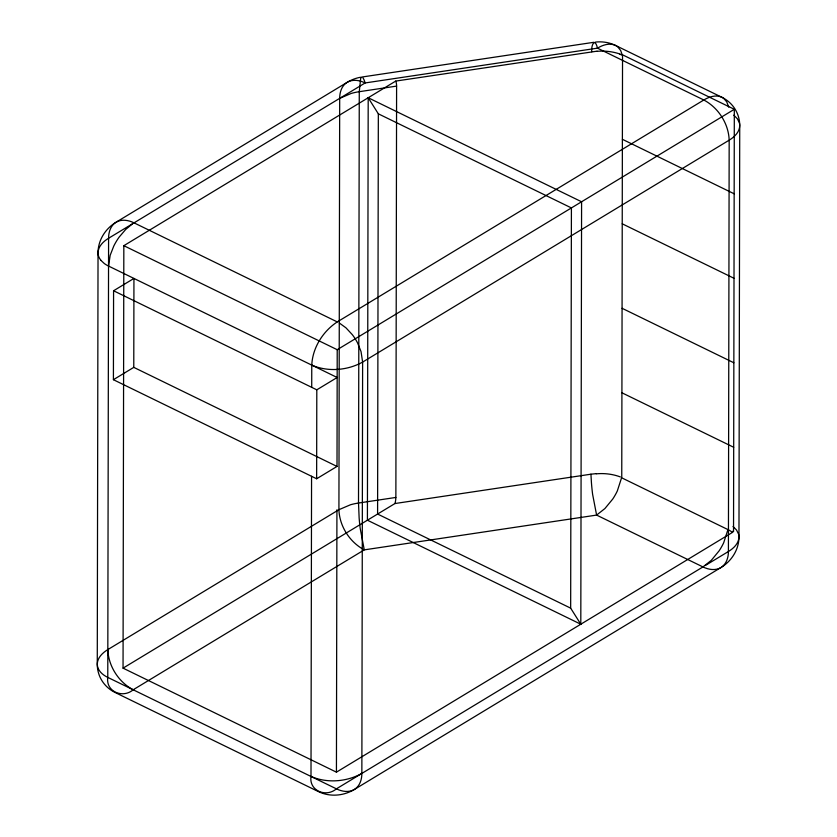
<?xml version="1.0" encoding="UTF-8"?>
<svg xmlns="http://www.w3.org/2000/svg" width="837" height="837" viewBox="0 0 837 837"><rect width="100%" height="100%" fill="white"/><g stroke="black" fill="none" stroke-linecap="round" stroke-linejoin="round"><path stroke-width="1.26" d="M597.022 51.172L395.734 81.084L123.834 245.691L123.049 668.146L394.949 503.539A26.334 24.221 -25.3 0 0 395.87 497.44L396.602 86.106L359.272 91.693A58.276 53.599 -25.3 0 0 351.247 93.43L339.686 98.358L108.59 238.263C103.411 241.391 98.159 246.308 98.034 252.784L97.27 664.128C97.291 670.343 102.564 674.925 107.774 677.395L336.401 788.841C341.894 791.561 348.872 792.765 354.386 789.458L720.939 567.549A36.483 33.553 -25.3 0 0 738.966 536.998L739.73 125.655A12.388 11.394 -25.3 0 0 739.364 122.83L737.376 118.77L733.798 115.171M113.413 379.705L113.581 290.763L133.941 278.439L133.774 367.37L113.413 379.705L316.637 478.764L337.008 466.439L337.217 349.709L733.275 109.929M115.527 222.579C110.463 225.99 108.548 232.414 108.59 238.263L107.774 677.395C105.629 691.791 122.997 698.675 133.177 689.772L364.273 549.867L596.603 515.09L604.91 508.551L612.715 499.082A62.911 57.868 -25.3 0 0 617.34 490.911L621.588 477.76L727.939 529.591L723.691 542.753A62.911 57.868 -25.3 0 1 719.067 550.913L711.262 560.382L702.954 566.931L336.401 788.841C326.231 797.734 308.853 790.86 310.998 776.454L311.563 476.284M311.72 387.353L311.762 365.12C312.567 347.784 322.883 331.337 337.269 321.91L703.823 100.001C709.075 96.83 715.886 94.487 721.808 97.249A12.293 11.31 -25.3 0 1 723.712 98.421L726.715 101.821L728.724 107.136M316.637 478.764L316.804 389.822L337.165 377.497L108.538 266.051A29.839 27.443 -25.3 0 1 104.301 263.529L101.036 260.485M123.049 668.146L336.432 772.164L336.924 509.817M354.919 789.113C359.983 785.692 361.898 779.268 361.856 773.43L362.62 362.086L361.05 351.645L357.587 342.971A62.932 57.889 -25.3 0 0 352.335 334.685L345.943 327.811L339.267 322.967M368.196 97.751L367.412 520.206L580.805 624.224L581.589 201.769L368.196 97.751L378.334 113.822L571.409 207.932L570.667 608.154L580.805 624.224M378.334 113.822L377.592 514.044L570.667 608.154M621.755 477.278L622.54 54.813L734.321 109.302L733.536 531.757L732.626 531.317M108.538 266.051L110.181 255.285L113.769 246.078A62.911 57.868 -25.3 0 1 119.168 237.08L125.696 229.443L132.455 223.866M591.728 51.737C591.068 44.916 594.981 37.246 597.472 48.159L703.823 100.001C718.397 107.711 728.619 123.656 729.173 140.177L728.41 551.52C728.452 557.358 726.537 563.782 721.473 567.204M346.623 82.675C341.569 86.085 339.644 92.509 339.686 98.358L338.922 509.691C339.477 526.222 349.699 542.156 364.273 549.867L360.172 528.262A272.548 250.692 -25.3 0 1 359.136 517.925L358.508 503.037L359.272 91.693L360.674 78.259L361.741 77.056L594.071 42.268M395.838 497.45L358.508 503.037A58.276 53.599 -25.3 0 0 350.483 504.763L338.922 509.691L107.827 649.596C102.648 652.734 97.406 657.652 97.27 664.128A36.483 33.553 -25.3 0 0 115.192 692.534L318.416 791.593A36.483 33.553 -25.3 0 0 354.386 789.458M98.034 252.784A36.483 33.553 -25.3 0 1 116.061 222.234L347.167 82.329C352.67 79.013 359.659 80.216 365.141 82.947L597.472 48.159C602.724 44.989 609.545 42.645 615.457 45.407L721.808 97.249A36.483 33.553 -25.3 0 1 739.73 125.655C739.605 132.131 734.352 137.038 729.173 140.177L362.62 362.086C347.365 370.561 327.863 372.109 311.762 365.12M340.607 97.793L365.141 82.947A37.257 34.265 -25.3 0 0 363.969 79.651L363.017 77.925M336.432 772.164L732.49 532.384A28.74 26.439 -25.3 0 0 727.928 529.612M705.413 565.435L728.41 551.52C733.589 548.381 738.83 543.475 738.966 536.998A12.409 11.415 -25.3 0 0 738.569 534.079L736.529 530.009L733.034 526.515M361.856 773.43C346.602 781.904 327.1 783.442 310.998 776.454M116.061 222.234C121.574 218.917 128.553 220.121 134.046 222.851L337.269 321.91M720.939 567.549C715.426 570.855 708.447 569.652 702.954 566.931L596.603 515.09L592.606 494.28A271.68 249.897 -25.3 0 1 591.414 482.415L590.943 474.202L596.237 473.627M394.949 503.539L590.943 474.202M619.903 54.217L622.372 55.294L620.688 50.555L617.873 46.998A12.388 11.394 -25.3 0 0 615.457 45.407A36.483 33.553 -25.3 0 0 595.494 42.091M622.383 139.308L734.164 193.797M622.226 223.803L734.007 278.282M622.069 308.288L733.85 362.777M621.912 392.783L733.693 447.272M123.834 245.691L337.217 349.709M113.581 290.763L316.804 389.822M133.774 367.37L337.008 466.439M133.177 689.772C118.603 682.061 108.381 666.126 107.827 649.596M395.765 81.063A15.851 14.574 -25.3 0 1 396.571 86.106M347.167 82.329A36.483 33.553 -25.3 0 1 360.611 77.234M101.099 260.433A14.103 12.973 -25.3 0 1 97.919 252.795M597.032 51.319A55.441 51.005 -25.3 0 1 619.987 54.039M596.247 473.836A54.311 49.948 -25.3 0 1 620.374 476.933"/></g></svg>
